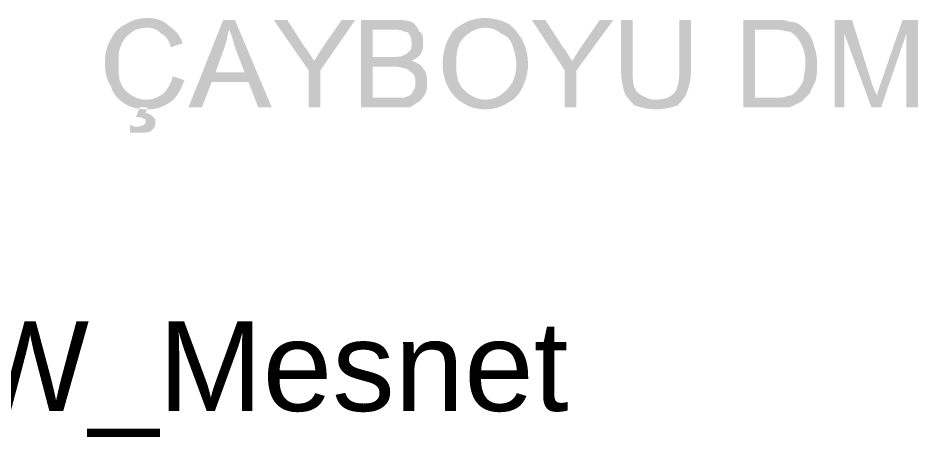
# Model space of a CAD drawing. Header units: millimetres. Extents: x 5 to 459, y 10 to 307.
# Drawn here: x 139.46 to 147.13, y 181 to 184.57 of the extents above; entities that cross this region are included whole.
import ezdxf

# ---------------------------------------------------------------- set-up
doc = ezdxf.new("R2010")
doc.units = ezdxf.units.MM
doc.header["$MEASUREMENT"] = 0
doc.layers.get('0').update_dxf_attribs({"linetype": 'CONTINUOUS'})
doc.styles.add('Arial$001', font='arial.ttf', dxfattribs={"height": 0.8937})

msp = doc.modelspace()

# ---------------------------------------------------------------- hatches: boundary and pattern name
h = msp.add_hatch(color=5)
edge = h.paths.add_edge_path()
edge.add_line((140.7786, 184.0761), (140.8779, 184.043))
edge.add_spline(control_points=[(140.8779, 184.043), (140.8448, 183.9602), (140.8117, 183.8941), (140.7621, 183.861), (140.7621, 183.861), (140.6959, 183.8113), (140.6297, 183.7948), (140.5636, 183.7948), (140.5636, 183.7948), (140.4808, 183.7948), (140.4147, 183.8113), (140.365, 183.8444), (140.365, 183.8444), (140.3154, 183.8775), (140.2658, 183.9271), (140.2492, 183.9933), (140.2492, 183.9933), (140.2161, 184.043), (140.1996, 184.1091), (140.1996, 184.1919), (140.1996, 184.1919), (140.1996, 184.258), (140.2161, 184.3408), (140.2492, 184.3904), (140.2492, 184.3904), (140.2823, 184.4566), (140.3154, 184.4897), (140.3816, 184.5228), (140.3816, 184.5228), (140.4312, 184.5558), (140.4974, 184.5724), (140.5636, 184.5724), (140.5636, 184.5724), (140.6297, 184.5724), (140.6959, 184.5558), (140.7455, 184.5062), (140.7455, 184.5062), (140.7952, 184.4731), (140.8448, 184.4235), (140.8614, 184.3573)], knot_values=[0, 0, 0, 0, 0.025, 0.025, 0.025, 0.025, 0.05, 0.05, 0.05, 0.05, 0.075, 0.075, 0.075, 0.075, 0.1, 0.1, 0.1, 0.1, 0.125, 0.125, 0.125, 0.125, 0.15, 0.15, 0.15, 0.15, 0.175, 0.175, 0.175, 0.175, 0.2, 0.2, 0.2, 0.2, 0.225, 0.225, 0.225, 0.225, 1, 1, 1, 1], degree=3, periodic=0)
edge.add_line((140.8614, 184.3573), (140.7621, 184.3242))
edge.add_spline(control_points=[(140.7621, 184.3242), (140.7455, 184.3904), (140.7125, 184.4235), (140.6794, 184.44), (140.6794, 184.44), (140.6463, 184.4731), (140.6132, 184.4897), (140.5636, 184.4897), (140.5636, 184.4897), (140.4974, 184.4897), (140.4477, 184.4731), (140.4147, 184.44), (140.4147, 184.44), (140.3816, 184.4235), (140.3485, 184.3739), (140.3319, 184.3242), (140.3319, 184.3242), (140.3154, 184.2911), (140.3154, 184.2415), (140.3154, 184.1919), (140.3154, 184.1919), (140.3154, 184.1257), (140.3154, 184.0595), (140.3319, 184.0264), (140.3319, 184.0264), (140.3485, 183.9768), (140.3816, 183.9437), (140.4312, 183.9106), (140.4312, 183.9106), (140.4643, 183.8941), (140.4974, 183.8775), (140.547, 183.8775), (140.547, 183.8775), (140.6132, 183.8775), (140.6463, 183.8941), (140.6959, 183.9271), (140.6959, 183.9271), (140.729, 183.9602), (140.7621, 184.0099), (140.7786, 184.0761)], knot_values=[0, 0, 0, 0, 0.025, 0.025, 0.025, 0.025, 0.05, 0.05, 0.05, 0.05, 0.075, 0.075, 0.075, 0.075, 0.1, 0.1, 0.1, 0.1, 0.125, 0.125, 0.125, 0.125, 0.15, 0.15, 0.15, 0.15, 0.175, 0.175, 0.175, 0.175, 0.2, 0.2, 0.2, 0.2, 0.225, 0.225, 0.225, 0.225, 1, 1, 1, 1], degree=3, periodic=0)
edge = h.paths.add_edge_path()
edge.add_line((140.4643, 183.7286), (140.4974, 183.8113))
edge.add_line((140.4974, 183.8113), (140.5636, 183.8113))
edge.add_line((140.5636, 183.8113), (140.547, 183.7617))
edge.add_spline(control_points=[(140.547, 183.7617), (140.5801, 183.7617), (140.5966, 183.7452), (140.6132, 183.7286), (140.6132, 183.7286), (140.6297, 183.7121), (140.6297, 183.7121), (140.6297, 183.679), (140.6297, 183.679), (140.6297, 183.6624), (140.6297, 183.6459), (140.5966, 183.6128), (140.5966, 183.6128), (140.5801, 183.5963), (140.547, 183.5963), (140.4974, 183.5963), (140.4974, 183.5963), (140.4643, 183.5963), (140.4312, 183.5963), (140.4147, 183.5963)], knot_values=[0, 0, 0, 0, 0.05, 0.05, 0.05, 0.05, 0.1, 0.1, 0.1, 0.1, 0.15, 0.15, 0.15, 0.15, 0.2, 0.2, 0.2, 0.2, 1, 1, 1, 1], degree=3, periodic=0)
edge.add_line((140.4147, 183.5963), (140.4147, 183.6624))
edge.add_spline(control_points=[(140.4147, 183.6624), (140.4477, 183.6459), (140.4643, 183.6459), (140.4643, 183.6459), (140.4643, 183.6459), (140.4974, 183.6459), (140.5305, 183.6624), (140.5305, 183.6624), (140.5305, 183.6624), (140.547, 183.679), (140.547, 183.679), (140.547, 183.6955), (140.547, 183.6955), (140.547, 183.6955), (140.547, 183.6955), (140.547, 183.7121), (140.547, 183.7121), (140.547, 183.7121), (140.5305, 183.7121), (140.5305, 183.7121), (140.5305, 183.7121), (140.5139, 183.7286), (140.4974, 183.7286), (140.4643, 183.7286)], knot_values=[0, 0, 0, 0, 0.041667, 0.041667, 0.041667, 0.041667, 0.083333, 0.083333, 0.083333, 0.083333, 0.125, 0.125, 0.125, 0.125, 0.166667, 0.166667, 0.166667, 0.166667, 0.208333, 0.208333, 0.208333, 0.208333, 1, 1, 1, 1], degree=3, periodic=0)
h.paths.add_polyline_path([(140.911, 183.8113), (141.2088, 184.5558), (141.3081, 184.5558), (141.6224, 183.8113), (141.5066, 183.8113), (141.4239, 184.0264), (141.1095, 184.0264), (141.0268, 183.8113), (140.911, 183.8113), (141.0268, 183.8113)])
h.paths.add_polyline_path([(141.1426, 184.1091), (141.3908, 184.1091), (141.3081, 184.3242), (141.3081, 184.3242), (141.306, 184.3324), (141.3039, 184.3404), (141.3019, 184.3483), (141.2998, 184.3559), (141.2977, 184.3634), (141.2957, 184.3708), (141.2936, 184.3779), (141.2915, 184.3849), (141.2895, 184.3917), (141.2874, 184.3983), (141.2853, 184.4048), (141.2832, 184.4111), (141.2812, 184.4172), (141.2791, 184.4231), (141.277, 184.4289), (141.275, 184.4345), (141.2729, 184.4399), (141.2708, 184.4452), (141.2688, 184.4503), (141.2667, 184.4552), (141.2646, 184.4599), (141.2626, 184.4645), (141.2605, 184.4689), (141.2584, 184.4731), (141.2584, 184.4731), (141.2564, 184.467), (141.2546, 184.461), (141.2529, 184.4552), (141.2514, 184.4495), (141.2499, 184.444), (141.2486, 184.4385), (141.2474, 184.4331), (141.2462, 184.4278), (141.2451, 184.4225), (141.244, 184.4173), (141.2429, 184.4121), (141.2419, 184.4069), (141.2409, 184.4018), (141.2398, 184.3966), (141.2387, 184.3914), (141.2376, 184.3861), (141.2364, 184.3808), (141.2352, 184.3754), (141.2338, 184.3699), (141.2324, 184.3644), (141.2308, 184.3587), (141.2292, 184.3528), (141.2273, 184.3469), (141.2253, 184.3408), (141.1426, 184.1091), (141.2253, 184.3408)])
h.paths.add_polyline_path([(141.9368, 183.8113), (141.9368, 184.1257), (141.639, 184.5558), (141.7548, 184.5558), (141.9037, 184.3242), (141.9037, 184.3242), (141.9077, 184.32), (141.9116, 184.3156), (141.9154, 184.3111), (141.919, 184.3065), (141.9225, 184.3017), (141.9259, 184.2968), (141.9292, 184.2919), (141.9325, 184.2868), (141.9357, 184.2818), (141.9388, 184.2766), (141.9419, 184.2715), (141.945, 184.2663), (141.9481, 184.2611), (141.9513, 184.256), (141.9544, 184.2509), (141.9576, 184.2458), (141.9608, 184.2408), (141.9642, 184.2358), (141.9676, 184.2309), (141.9711, 184.2262), (141.9747, 184.2215), (141.9785, 184.217), (141.9823, 184.2126), (141.9864, 184.2084), (141.9864, 184.2084), (141.9886, 184.2126), (141.9909, 184.217), (141.9933, 184.2216), (141.996, 184.2263), (141.9987, 184.2311), (142.0017, 184.2361), (142.0047, 184.2412), (142.0078, 184.2464), (142.0111, 184.2517), (142.0145, 184.2572), (142.018, 184.2627), (142.0216, 184.2684), (142.0252, 184.2741), (142.029, 184.2799), (142.0328, 184.2858), (142.0366, 184.2917), (142.0406, 184.2977), (142.0446, 184.3038), (142.0486, 184.3099), (142.0527, 184.316), (142.0567, 184.3222), (142.0609, 184.3284), (142.065, 184.3346), (142.0691, 184.3408), (142.218, 184.5558), (142.3338, 184.5558), (142.036, 184.1257), (142.036, 183.8113), (141.9368, 183.8113), (142.036, 183.8113)])
h.paths.add_polyline_path([(142.3835, 183.8113), (142.3835, 184.5558), (142.6647, 184.5558), (142.6647, 184.5558), (142.6728, 184.5558), (142.6806, 184.5558), (142.6881, 184.5558), (142.6953, 184.5558), (142.7022, 184.5557), (142.7089, 184.5556), (142.7154, 184.5554), (142.7217, 184.5552), (142.7278, 184.555), (142.7338, 184.5546), (142.7397, 184.5543), (142.7454, 184.5538), (142.751, 184.5532), (142.7566, 184.5526), (142.7622, 184.5518), (142.7677, 184.5509), (142.7732, 184.55), (142.7787, 184.5489), (142.7843, 184.5476), (142.79, 184.5463), (142.7957, 184.5448), (142.8015, 184.5431), (142.8075, 184.5413), (142.8136, 184.5393), (142.8177, 184.5371), (142.8216, 184.5348), (142.8253, 184.5324), (142.8289, 184.5297), (142.8323, 184.527), (142.8356, 184.524), (142.8388, 184.521), (142.8418, 184.5179), (142.8448, 184.5146), (142.8476, 184.5112), (142.8503, 184.5077), (142.8529, 184.5041), (142.8555, 184.5005), (142.8579, 184.4967), (142.8603, 184.4929), (142.8627, 184.4891), (142.8649, 184.4851), (142.8671, 184.4811), (142.8693, 184.4771), (142.8715, 184.473), (142.8736, 184.469), (142.8757, 184.4648), (142.8777, 184.4607), (142.8798, 184.4566), (142.8838, 184.4544), (142.8874, 184.4521), (142.8907, 184.4496), (142.8938, 184.4469), (142.8965, 184.4441), (142.8989, 184.4411), (142.9011, 184.4379), (142.9031, 184.4345), (142.9048, 184.431), (142.9063, 184.4273), (142.9076, 184.4234), (142.9088, 184.4194), (142.9097, 184.4151), (142.9105, 184.4107), (142.9112, 184.4062), (142.9117, 184.4014), (142.9121, 184.3965), (142.9124, 184.3914), (142.9126, 184.3862), (142.9127, 184.3807), (142.9128, 184.3751), (142.9129, 184.3694), (142.9129, 184.3634), (142.9129, 184.3573), (142.9129, 184.3552), (142.9129, 184.3528), (142.9129, 184.3504), (142.9128, 184.3477), (142.9128, 184.345), (142.9126, 184.3421), (142.9125, 184.339), (142.9123, 184.3359), (142.912, 184.3326), (142.9117, 184.3292), (142.9113, 184.3257), (142.9108, 184.3222), (142.9103, 184.3185), (142.9096, 184.3148), (142.9089, 184.3109), (142.908, 184.3071), (142.907, 184.3031), (142.9059, 184.2991), (142.9047, 184.2951), (142.9033, 184.2911), (142.9018, 184.287), (142.9002, 184.2828), (142.8983, 184.2787), (142.8964, 184.2746), (142.8942, 184.2705), (142.8919, 184.2666), (142.8894, 184.2629), (142.8868, 184.2593), (142.884, 184.2559), (142.8811, 184.2526), (142.8781, 184.2494), (142.8749, 184.2464), (142.8716, 184.2435), (142.8683, 184.2406), (142.8648, 184.2379), (142.8612, 184.2353), (142.8575, 184.2327), (142.8538, 184.2303), (142.85, 184.2279), (142.8461, 184.2256), (142.8422, 184.2233), (142.8382, 184.2211), (142.8342, 184.2189), (142.8301, 184.2168), (142.826, 184.2146), (142.8219, 184.2126), (142.8178, 184.2105), (142.8136, 184.2084), (142.8197, 184.2063), (142.8257, 184.2043), (142.8315, 184.2022), (142.8371, 184.2001), (142.8425, 184.1979), (142.8478, 184.1957), (142.8528, 184.1935), (142.8578, 184.1913), (142.8625, 184.1889), (142.8671, 184.1865), (142.8715, 184.1841), (142.8757, 184.1815), (142.8797, 184.1789), (142.8836, 184.1762), (142.8873, 184.1733), (142.8908, 184.1704), (142.8942, 184.1674), (142.8974, 184.1642), (142.9004, 184.1609), (142.9032, 184.1575), (142.9059, 184.1539), (142.9084, 184.1502), (142.9107, 184.1463), (142.9129, 184.1422), (142.9169, 184.138), (142.9205, 184.1336), (142.9238, 184.1291), (142.9268, 184.1245), (142.9296, 184.1197), (142.932, 184.1148), (142.9342, 184.1099), (142.9362, 184.1049), (142.9379, 184.0998), (142.9394, 184.0946), (142.9407, 184.0895), (142.9419, 184.0843), (142.9428, 184.0792), (142.9436, 184.074), (142.9442, 184.0689), (142.9448, 184.0638), (142.9452, 184.0588), (142.9455, 184.0538), (142.9457, 184.049), (142.9458, 184.0442), (142.9459, 184.0395), (142.946, 184.035), (142.946, 184.0306), (142.946, 184.0264), (142.946, 184.0264), (142.946, 184.0223), (142.946, 184.0181), (142.946, 184.014), (142.9459, 184.0099), (142.9458, 184.0057), (142.9457, 184.0016), (142.9456, 183.9975), (142.9454, 183.9933), (142.9451, 183.9892), (142.9448, 183.9851), (142.9444, 183.9809), (142.9439, 183.9768), (142.9434, 183.9726), (142.9427, 183.9685), (142.942, 183.9644), (142.9411, 183.9602), (142.9401, 183.9561), (142.939, 183.952), (142.9378, 183.9478), (142.9364, 183.9437), (142.9349, 183.9396), (142.9332, 183.9354), (142.9314, 183.9313), (142.9294, 183.9271), (142.9274, 183.9231), (142.9253, 183.9192), (142.9232, 183.9155), (142.9212, 183.9119), (142.9191, 183.9085), (142.917, 183.9052), (142.915, 183.902), (142.9129, 183.899), (142.9108, 183.896), (142.9088, 183.8932), (142.9067, 183.8905), (142.9046, 183.8879), (142.9026, 183.8853), (142.9005, 183.8828), (142.8984, 183.8805), (142.8964, 183.8781), (142.8943, 183.8759), (142.8922, 183.8736), (142.8902, 183.8715), (142.8881, 183.8693), (142.886, 183.8672), (142.8839, 183.8651), (142.8819, 183.863), (142.8798, 183.861), (142.8758, 183.8589), (142.8719, 183.8568), (142.8681, 183.8548), (142.8645, 183.8527), (142.861, 183.8506), (142.8576, 183.8486), (142.8543, 183.8465), (142.851, 183.8444), (142.8478, 183.8424), (142.8447, 183.8403), (142.8416, 183.8382), (142.8384, 183.8362), (142.8353, 183.8341), (142.8322, 183.832), (142.8291, 183.8299), (142.8259, 183.8279), (142.8226, 183.8258), (142.8193, 183.8237), (142.8159, 183.8217), (142.8124, 183.8196), (142.8088, 183.8175), (142.805, 183.8155), (142.8011, 183.8134), (142.7971, 183.8113), (142.7929, 183.8113), (142.7885, 183.8113), (142.7839, 183.8113), (142.7792, 183.8113), (142.7744, 183.8113), (142.7694, 183.8113), (142.7643, 183.8113), (142.7591, 183.8113), (142.7538, 183.8113), (142.7483, 183.8113), (142.7428, 183.8113), (142.7371, 183.8113), (142.7314, 183.8113), (142.7256, 183.8113), (142.7197, 183.8113), (142.7138, 183.8113), (142.7077, 183.8113), (142.7017, 183.8113), (142.6956, 183.8113), (142.6895, 183.8113), (142.6833, 183.8113), (142.6771, 183.8113), (142.6709, 183.8113), (142.6647, 183.8113), (142.3835, 183.8113), (142.6647, 183.8113)])
h.paths.add_polyline_path([(142.4827, 184.2415), (142.6482, 184.2415), (142.6482, 184.2415), (142.6543, 184.2415), (142.6602, 184.2415), (142.666, 184.2415), (142.6716, 184.2416), (142.6771, 184.2416), (142.6823, 184.2418), (142.6874, 184.2419), (142.6923, 184.2421), (142.697, 184.2424), (142.7016, 184.2427), (142.706, 184.2431), (142.7102, 184.2436), (142.7143, 184.2441), (142.7182, 184.2448), (142.7219, 184.2455), (142.7254, 184.2464), (142.7288, 184.2474), (142.7319, 184.2485), (142.735, 184.2497), (142.7378, 184.2511), (142.7405, 184.2526), (142.743, 184.2542), (142.7453, 184.2561), (142.7475, 184.258), (142.7475, 184.258), (142.7495, 184.2581), (142.7516, 184.2584), (142.7537, 184.2588), (142.7557, 184.2593), (142.7578, 184.26), (142.7599, 184.2609), (142.7619, 184.2619), (142.764, 184.2629), (142.7661, 184.2641), (142.7681, 184.2655), (142.7702, 184.2669), (142.7723, 184.2684), (142.7743, 184.27), (142.7764, 184.2716), (142.7785, 184.2734), (142.7805, 184.2752), (142.7826, 184.2771), (142.7847, 184.279), (142.7867, 184.2809), (142.7888, 184.2829), (142.7909, 184.285), (142.793, 184.287), (142.795, 184.2891), (142.7971, 184.2911), (142.7991, 184.2932), (142.8009, 184.2953), (142.8025, 184.2974), (142.8041, 184.2995), (142.8054, 184.3016), (142.8067, 184.3038), (142.8078, 184.306), (142.8087, 184.3083), (142.8096, 184.3106), (142.8103, 184.313), (142.811, 184.3155), (142.8116, 184.318), (142.812, 184.3206), (142.8124, 184.3234), (142.8128, 184.3262), (142.813, 184.3291), (142.8132, 184.3322), (142.8134, 184.3353), (142.8135, 184.3386), (142.8136, 184.3421), (142.8136, 184.3456), (142.8136, 184.3494), (142.8136, 184.3533), (142.8136, 184.3573), (142.8136, 184.3595), (142.8136, 184.3618), (142.8136, 184.3642), (142.8136, 184.3668), (142.8135, 184.3695), (142.8134, 184.3723), (142.8132, 184.3752), (142.813, 184.3781), (142.8128, 184.3812), (142.8124, 184.3842), (142.812, 184.3873), (142.8116, 184.3904), (142.811, 184.3935), (142.8103, 184.3966), (142.8096, 184.3996), (142.8087, 184.4027), (142.8078, 184.4056), (142.8067, 184.4085), (142.8054, 184.4113), (142.8041, 184.414), (142.8025, 184.4166), (142.8009, 184.419), (142.7991, 184.4213), (142.7971, 184.4235), (142.797, 184.4256), (142.7967, 184.4276), (142.7963, 184.4297), (142.7957, 184.4317), (142.7949, 184.4337), (142.794, 184.4356), (142.7929, 184.4376), (142.7916, 184.4394), (142.7901, 184.4412), (142.7885, 184.443), (142.7867, 184.4446), (142.7847, 184.4462), (142.7825, 184.4477), (142.7802, 184.4492), (142.7777, 184.4505), (142.775, 184.4517), (142.7722, 184.4528), (142.7692, 184.4537), (142.766, 184.4546), (142.7626, 184.4553), (142.7591, 184.4558), (142.7554, 184.4562), (142.7515, 184.4565), (142.7475, 184.4566), (142.7453, 184.4586), (142.743, 184.4604), (142.7404, 184.462), (142.7377, 184.4635), (142.7348, 184.4649), (142.7317, 184.4661), (142.7283, 184.4672), (142.7248, 184.4682), (142.721, 184.4691), (142.717, 184.4698), (142.7127, 184.4705), (142.7082, 184.4711), (142.7034, 184.4715), (142.6983, 184.4719), (142.693, 184.4723), (142.6874, 184.4725), (142.6815, 184.4727), (142.6753, 184.4729), (142.6688, 184.473), (142.662, 184.473), (142.6549, 184.4731), (142.6475, 184.4731), (142.6397, 184.4731), (142.6316, 184.4731), (142.6316, 184.4731), (142.4827, 184.4731), (142.4827, 184.2415), (142.4827, 184.4731)])
h.paths.add_polyline_path([(142.4827, 183.8941), (142.6647, 183.8941), (142.6647, 183.8941), (142.6689, 183.8941), (142.673, 183.8941), (142.6771, 183.8941), (142.6812, 183.8941), (142.6853, 183.8941), (142.6893, 183.8941), (142.6933, 183.8941), (142.6972, 183.8941), (142.7011, 183.8941), (142.7049, 183.8941), (142.7086, 183.8941), (142.7123, 183.8941), (142.7159, 183.8941), (142.7194, 183.8941), (142.7227, 183.8941), (142.726, 183.8941), (142.7292, 183.8941), (142.7322, 183.8941), (142.7351, 183.8941), (142.7379, 183.8941), (142.7405, 183.8941), (142.743, 183.8941), (142.7453, 183.8941), (142.7475, 183.8941), (142.7495, 183.8941), (142.7516, 183.8944), (142.7537, 183.8948), (142.7557, 183.8953), (142.7578, 183.8959), (142.7599, 183.8966), (142.7619, 183.8975), (142.764, 183.8983), (142.7661, 183.8993), (142.7681, 183.9003), (142.7702, 183.9013), (142.7723, 183.9023), (142.7743, 183.9034), (142.7764, 183.9044), (142.7785, 183.9054), (142.7805, 183.9063), (142.7826, 183.9072), (142.7847, 183.908), (142.7867, 183.9087), (142.7888, 183.9094), (142.7909, 183.9099), (142.793, 183.9103), (142.795, 183.9105), (142.7971, 183.9106), (142.7971, 183.9106), (142.7992, 183.9127), (142.8012, 183.9147), (142.8033, 183.9168), (142.8053, 183.9189), (142.8073, 183.9209), (142.8092, 183.923), (142.8112, 183.9251), (142.813, 183.9271), (142.8148, 183.9292), (142.8166, 183.9313), (142.8182, 183.9334), (142.8198, 183.9354), (142.8213, 183.9375), (142.8228, 183.9396), (142.8241, 183.9416), (142.8253, 183.9437), (142.8264, 183.9458), (142.8273, 183.9478), (142.8282, 183.9499), (142.8289, 183.952), (142.8294, 183.954), (142.8298, 183.9561), (142.8301, 183.9582), (142.8302, 183.9602), (142.8302, 183.9602), (142.8322, 183.9623), (142.834, 183.9644), (142.8356, 183.9665), (142.8371, 183.9686), (142.8385, 183.9707), (142.8397, 183.9729), (142.8408, 183.9751), (142.8418, 183.9774), (142.8427, 183.9797), (142.8434, 183.9821), (142.8441, 183.9846), (142.8447, 183.9871), (142.8451, 183.9898), (142.8455, 183.9925), (142.8458, 183.9953), (142.8461, 183.9982), (142.8463, 184.0013), (142.8465, 184.0044), (142.8466, 184.0077), (142.8466, 184.0112), (142.8467, 184.0148), (142.8467, 184.0185), (142.8467, 184.0224), (142.8467, 184.0264), (142.8467, 184.0286), (142.8467, 184.0309), (142.8467, 184.0333), (142.8466, 184.0359), (142.8466, 184.0386), (142.8465, 184.0414), (142.8463, 184.0443), (142.8461, 184.0473), (142.8458, 184.0503), (142.8455, 184.0533), (142.8451, 184.0564), (142.8447, 184.0595), (142.8441, 184.0626), (142.8434, 184.0657), (142.8427, 184.0687), (142.8418, 184.0718), (142.8408, 184.0747), (142.8397, 184.0776), (142.8385, 184.0804), (142.8371, 184.0831), (142.8356, 184.0857), (142.834, 184.0881), (142.8322, 184.0904), (142.8302, 184.0926), (142.8281, 184.0947), (142.826, 184.0967), (142.8239, 184.0988), (142.8218, 184.1009), (142.8197, 184.1029), (142.8175, 184.105), (142.8153, 184.1071), (142.813, 184.1091), (142.8107, 184.1112), (142.8083, 184.1133), (142.8058, 184.1153), (142.8033, 184.1174), (142.8007, 184.1195), (142.7979, 184.1215), (142.7951, 184.1236), (142.7922, 184.1257), (142.7891, 184.1278), (142.786, 184.1298), (142.7827, 184.1319), (142.7792, 184.134), (142.7757, 184.136), (142.7719, 184.1381), (142.768, 184.1402), (142.764, 184.1422), (142.7618, 184.1423), (142.7595, 184.1426), (142.757, 184.1429), (142.7543, 184.1435), (142.7515, 184.1441), (142.7485, 184.1448), (142.7453, 184.1456), (142.7419, 184.1465), (142.7384, 184.1475), (142.7347, 184.1485), (142.7308, 184.1495), (142.7268, 184.1505), (142.7226, 184.1515), (142.7182, 184.1526), (142.7136, 184.1535), (142.7088, 184.1545), (142.7039, 184.1554), (142.6989, 184.1562), (142.6936, 184.1569), (142.6882, 184.1575), (142.6826, 184.1581), (142.6768, 184.1584), (142.6708, 184.1587), (142.6647, 184.1588), (142.4827, 184.1588), (142.4827, 183.8941), (142.4827, 184.1588)])
edge = h.paths.add_edge_path()
edge.add_spline(control_points=[(143.0783, 184.1753), (143.0783, 184.2911), (143.1114, 184.3904), (143.1776, 184.4731), (143.1776, 184.4731), (143.2603, 184.5393), (143.3431, 184.5724), (143.4423, 184.5724), (143.4423, 184.5724), (143.5085, 184.5724), (143.5747, 184.5558), (143.6409, 184.5228), (143.6409, 184.5228), (143.6905, 184.4897), (143.7236, 184.44), (143.7567, 184.3904), (143.7567, 184.3904), (143.7898, 184.3242), (143.8063, 184.258), (143.8063, 184.1753), (143.8063, 184.1753), (143.8063, 184.1091), (143.7898, 184.043), (143.7567, 183.9768), (143.7567, 183.9768), (143.7236, 183.9106), (143.6905, 183.8775), (143.6243, 183.8444), (143.6243, 183.8444), (143.5747, 183.8113), (143.5085, 183.7948), (143.4423, 183.7948), (143.4423, 183.7948), (143.3762, 183.7948), (143.31, 183.8113), (143.2603, 183.8444), (143.2603, 183.8444), (143.1942, 183.8775), (143.1611, 183.9271), (143.128, 183.9768), (143.128, 183.9768), (143.0949, 184.043), (143.0783, 184.1091), (143.0783, 184.1753)], knot_values=[0, 0, 0, 0, 0.022727, 0.022727, 0.022727, 0.022727, 0.045455, 0.045455, 0.045455, 0.045455, 0.068182, 0.068182, 0.068182, 0.068182, 0.090909, 0.090909, 0.090909, 0.090909, 0.113636, 0.113636, 0.113636, 0.113636, 0.136364, 0.136364, 0.136364, 0.136364, 0.159091, 0.159091, 0.159091, 0.159091, 0.181818, 0.181818, 0.181818, 0.181818, 0.204545, 0.204545, 0.204545, 0.204545, 0.227273, 0.227273, 0.227273, 0.227273, 1, 1, 1, 1], degree=3, periodic=0)
edge = h.paths.add_edge_path()
edge.add_spline(control_points=[(143.1942, 184.1753), (143.1942, 184.0761), (143.2107, 184.0099), (143.2603, 183.9602), (143.2603, 183.9602), (143.31, 183.9106), (143.3762, 183.8775), (143.4423, 183.8775), (143.4423, 183.8775), (143.5251, 183.8775), (143.5747, 183.9106), (143.6243, 183.9602), (143.6243, 183.9602), (143.674, 184.0099), (143.707, 184.0761), (143.707, 184.1753), (143.707, 184.1753), (143.707, 184.2415), (143.6905, 184.2911), (143.674, 184.3408), (143.674, 184.3408), (143.6574, 184.3904), (143.6243, 184.4235), (143.5747, 184.44), (143.5747, 184.44), (143.5416, 184.4731), (143.492, 184.4897), (143.4423, 184.4897), (143.4423, 184.4897), (143.3762, 184.4897), (143.31, 184.4566), (143.2603, 184.4069), (143.2603, 184.4069), (143.2107, 184.3573), (143.1942, 184.2911), (143.1942, 184.1753)], knot_values=[0, 0, 0, 0, 0.027778, 0.027778, 0.027778, 0.027778, 0.055556, 0.055556, 0.055556, 0.055556, 0.083333, 0.083333, 0.083333, 0.083333, 0.111111, 0.111111, 0.111111, 0.111111, 0.138889, 0.138889, 0.138889, 0.138889, 0.166667, 0.166667, 0.166667, 0.166667, 0.194444, 0.194444, 0.194444, 0.194444, 0.222222, 0.222222, 0.222222, 0.222222, 1, 1, 1, 1], degree=3, periodic=0)
h.paths.add_polyline_path([(144.1207, 183.8113), (144.1207, 184.1257), (143.8394, 184.5558), (143.9552, 184.5558), (144.1041, 184.3242), (144.1041, 184.3242), (144.1082, 184.32), (144.1121, 184.3156), (144.1158, 184.3111), (144.1194, 184.3065), (144.1229, 184.3017), (144.1263, 184.2968), (144.1297, 184.2919), (144.1329, 184.2868), (144.1361, 184.2818), (144.1393, 184.2766), (144.1424, 184.2715), (144.1455, 184.2663), (144.1486, 184.2611), (144.1517, 184.256), (144.1548, 184.2509), (144.158, 184.2458), (144.1613, 184.2408), (144.1646, 184.2358), (144.168, 184.2309), (144.1715, 184.2262), (144.1751, 184.2215), (144.1789, 184.217), (144.1828, 184.2126), (144.1868, 184.2084), (144.1868, 184.2084), (144.189, 184.2126), (144.1913, 184.217), (144.1938, 184.2216), (144.1964, 184.2263), (144.1992, 184.2311), (144.2021, 184.2361), (144.2051, 184.2412), (144.2083, 184.2464), (144.2116, 184.2517), (144.2149, 184.2572), (144.2184, 184.2627), (144.222, 184.2684), (144.2257, 184.2741), (144.2294, 184.2799), (144.2332, 184.2858), (144.2371, 184.2917), (144.241, 184.2977), (144.245, 184.3038), (144.249, 184.3099), (144.2531, 184.316), (144.2572, 184.3222), (144.2613, 184.3284), (144.2654, 184.3346), (144.2696, 184.3408), (144.4185, 184.5558), (144.5343, 184.5558), (144.2199, 184.1257), (144.2199, 183.8113), (144.1207, 183.8113), (144.2199, 183.8113)])
h.paths.add_polyline_path([(145.0968, 184.5558), (145.1961, 184.5558), (145.1961, 184.1257), (145.1961, 184.1257), (145.196, 184.1155), (145.1957, 184.1057), (145.1953, 184.0961), (145.1948, 184.0869), (145.1941, 184.078), (145.1932, 184.0693), (145.1923, 184.0609), (145.1912, 184.0528), (145.19, 184.0448), (145.1886, 184.0371), (145.1872, 184.0296), (145.1857, 184.0223), (145.1841, 184.0151), (145.1825, 184.0081), (145.1807, 184.0013), (145.1789, 183.9946), (145.177, 183.9879), (145.1751, 183.9814), (145.1732, 183.975), (145.1712, 183.9687), (145.1691, 183.9624), (145.1671, 183.9561), (145.165, 183.9499), (145.163, 183.9437), (145.163, 183.9437), (145.1608, 183.9376), (145.1585, 183.9316), (145.156, 183.9258), (145.1534, 183.9202), (145.1506, 183.9147), (145.1477, 183.9093), (145.1447, 183.9041), (145.1415, 183.899), (145.1383, 183.894), (145.1349, 183.8891), (145.1314, 183.8843), (145.1278, 183.8796), (145.1242, 183.875), (145.1204, 183.8704), (145.1166, 183.866), (145.1127, 183.8616), (145.1088, 183.8572), (145.1048, 183.853), (145.1008, 183.8487), (145.0967, 183.8445), (145.0926, 183.8403), (145.0885, 183.8362), (145.0844, 183.832), (145.0803, 183.8279), (145.074, 183.8258), (145.0675, 183.8238), (145.0609, 183.8217), (145.0541, 183.8197), (145.0472, 183.8177), (145.0402, 183.8157), (145.033, 183.8138), (145.0257, 183.8119), (145.0183, 183.8101), (145.0108, 183.8084), (145.0032, 183.8067), (144.9955, 183.8051), (144.9877, 183.8036), (144.9798, 183.8022), (144.9718, 183.8009), (144.9638, 183.7997), (144.9558, 183.7986), (144.9476, 183.7976), (144.9395, 183.7968), (144.9313, 183.7961), (144.923, 183.7955), (144.9148, 183.7951), (144.9065, 183.7949), (144.8983, 183.7948), (144.89, 183.7949), (144.8817, 183.7951), (144.8735, 183.7955), (144.8652, 183.7961), (144.857, 183.7968), (144.8489, 183.7976), (144.8408, 183.7986), (144.8327, 183.7997), (144.8247, 183.8009), (144.8167, 183.8022), (144.8089, 183.8036), (144.8011, 183.8051), (144.7933, 183.8067), (144.7857, 183.8084), (144.7782, 183.8101), (144.7708, 183.8119), (144.7635, 183.8138), (144.7563, 183.8157), (144.7493, 183.8177), (144.7424, 183.8197), (144.7356, 183.8217), (144.729, 183.8238), (144.7226, 183.8258), (144.7163, 183.8279), (144.7121, 183.832), (144.708, 183.8362), (144.7039, 183.8403), (144.6998, 183.8444), (144.6957, 183.8486), (144.6917, 183.8527), (144.6877, 183.8568), (144.6838, 183.861), (144.6799, 183.8651), (144.6761, 183.8692), (144.6724, 183.8734), (144.6687, 183.8775), (144.6651, 183.8817), (144.6616, 183.8858), (144.6583, 183.8899), (144.655, 183.8941), (144.6518, 183.8982), (144.6488, 183.9023), (144.6459, 183.9065), (144.6431, 183.9106), (144.6405, 183.9147), (144.638, 183.9189), (144.6357, 183.923), (144.6335, 183.9271), (144.6315, 183.9334), (144.6294, 183.9399), (144.6274, 183.9465), (144.6254, 183.9533), (144.6234, 183.9603), (144.6214, 183.9675), (144.6195, 183.9748), (144.6176, 183.9823), (144.6158, 183.99), (144.6141, 183.9978), (144.6124, 184.0058), (144.6108, 184.014), (144.6093, 184.0224), (144.6079, 184.0309), (144.6066, 184.0396), (144.6054, 184.0485), (144.6043, 184.0575), (144.6033, 184.0667), (144.6025, 184.0761), (144.6018, 184.0857), (144.6012, 184.0954), (144.6008, 184.1053), (144.6005, 184.1154), (144.6005, 184.1257), (144.6005, 184.1257), (144.6005, 184.5558), (144.6997, 184.5558), (144.6997, 184.1257), (144.6997, 184.1257), (144.6997, 184.1175), (144.6997, 184.1095), (144.6998, 184.1016), (144.6998, 184.094), (144.6999, 184.0865), (144.7, 184.0792), (144.7001, 184.072), (144.7003, 184.065), (144.7006, 184.0582), (144.7009, 184.0516), (144.7013, 184.0451), (144.7018, 184.0388), (144.7024, 184.0327), (144.703, 184.0268), (144.7038, 184.021), (144.7046, 184.0154), (144.7056, 184.01), (144.7067, 184.0047), (144.7079, 183.9996), (144.7093, 183.9947), (144.7108, 183.99), (144.7125, 183.9854), (144.7143, 183.981), (144.7163, 183.9768), (144.7163, 183.9768), (144.7183, 183.9727), (144.7204, 183.9688), (144.7225, 183.9651), (144.7246, 183.9615), (144.7268, 183.9581), (144.7289, 183.9548), (144.7312, 183.9516), (144.7334, 183.9486), (144.7358, 183.9457), (144.7381, 183.9428), (144.7406, 183.9401), (144.7432, 183.9375), (144.7458, 183.9349), (144.7485, 183.9325), (144.7513, 183.9301), (144.7543, 183.9278), (144.7573, 183.9255), (144.7605, 183.9233), (144.7638, 183.9211), (144.7672, 183.919), (144.7708, 183.9168), (144.7745, 183.9147), (144.7784, 183.9127), (144.7824, 183.9106), (144.7866, 183.9085), (144.7907, 183.9065), (144.7949, 183.9044), (144.799, 183.9024), (144.8031, 183.9004), (144.8073, 183.8985), (144.8114, 183.8965), (144.8155, 183.8947), (144.8197, 183.8929), (144.8238, 183.8911), (144.8279, 183.8894), (144.8321, 183.8879), (144.8362, 183.8863), (144.8404, 183.8849), (144.8445, 183.8836), (144.8486, 183.8824), (144.8528, 183.8813), (144.8569, 183.8804), (144.861, 183.8795), (144.8652, 183.8788), (144.8693, 183.8783), (144.8734, 183.8778), (144.8776, 183.8776), (144.8817, 183.8775), (144.8919, 183.8776), (144.9017, 183.8779), (144.9112, 183.8783), (144.9204, 183.8789), (144.9293, 183.8797), (144.9378, 183.8806), (144.9461, 183.8817), (144.954, 183.883), (144.9617, 183.8845), (144.9691, 183.8861), (144.9762, 183.8879), (144.9831, 183.8899), (144.9896, 183.8921), (144.996, 183.8944), (145.0021, 183.8969), (145.0079, 183.8996), (145.0136, 183.9024), (145.019, 183.9054), (145.0242, 183.9086), (145.0292, 183.912), (145.0339, 183.9155), (145.0385, 183.9192), (145.0429, 183.9231), (145.0472, 183.9271), (145.0512, 183.9315), (145.0551, 183.9361), (145.0588, 183.9411), (145.0623, 183.9465), (145.0657, 183.9521), (145.0689, 183.9582), (145.0719, 183.9645), (145.0747, 183.9713), (145.0774, 183.9783), (145.0799, 183.9857), (145.0822, 183.9935), (145.0844, 184.0016), (145.0864, 184.01), (145.0882, 184.0188), (145.0898, 184.028), (145.0913, 184.0374), (145.0926, 184.0473), (145.0937, 184.0574), (145.0946, 184.068), (145.0954, 184.0788), (145.096, 184.09), (145.0965, 184.1016), (145.0967, 184.1134), (145.0968, 184.1257), (145.0968, 184.5558), (145.0968, 184.1257)])
h.paths.add_polyline_path([(145.6428, 183.8113), (145.6428, 184.5558), (145.9075, 184.5558), (145.9075, 184.5558), (145.9156, 184.5558), (145.9234, 184.5558), (145.9308, 184.5558), (145.938, 184.5558), (145.9448, 184.5557), (145.9514, 184.5556), (145.9578, 184.5554), (145.9639, 184.5552), (145.9697, 184.555), (145.9754, 184.5546), (145.9808, 184.5543), (145.9861, 184.5538), (145.9912, 184.5532), (145.9961, 184.5526), (146.0009, 184.5518), (146.0055, 184.5509), (146.0101, 184.55), (146.0145, 184.5489), (146.0189, 184.5476), (146.0231, 184.5463), (146.0274, 184.5448), (146.0316, 184.5431), (146.0357, 184.5413), (146.0398, 184.5393), (146.046, 184.5392), (146.0519, 184.539), (146.0577, 184.5385), (146.0634, 184.5379), (146.0689, 184.5371), (146.0742, 184.5362), (146.0795, 184.5351), (146.0846, 184.5338), (146.0896, 184.5323), (146.0945, 184.5307), (146.0993, 184.5289), (146.104, 184.5269), (146.1086, 184.5247), (146.1131, 184.5224), (146.1176, 184.5199), (146.122, 184.5172), (146.1263, 184.5144), (146.1306, 184.5114), (146.1348, 184.5082), (146.139, 184.5048), (146.1432, 184.5013), (146.1474, 184.4976), (146.1515, 184.4937), (146.1557, 184.4897), (146.1598, 184.4855), (146.1639, 184.4814), (146.168, 184.4772), (146.1721, 184.473), (146.1762, 184.4687), (146.1802, 184.4643), (146.1842, 184.4599), (146.1881, 184.4554), (146.192, 184.4507), (146.1958, 184.4459), (146.1996, 184.441), (146.2032, 184.4359), (146.2068, 184.4306), (146.2103, 184.4252), (146.2137, 184.4195), (146.2169, 184.4137), (146.2201, 184.4076), (146.2231, 184.4013), (146.226, 184.3947), (146.2288, 184.3878), (146.2314, 184.3806), (146.2339, 184.3732), (146.2362, 184.3654), (146.2384, 184.3573), (146.2384, 184.3573), (146.2404, 184.3511), (146.2425, 184.3449), (146.2446, 184.3387), (146.2466, 184.3324), (146.2486, 184.3261), (146.2505, 184.3198), (146.2524, 184.3135), (146.2543, 184.3071), (146.2561, 184.3006), (146.2579, 184.2941), (146.2595, 184.2875), (146.2611, 184.2808), (146.2626, 184.274), (146.264, 184.2672), (146.2654, 184.2602), (146.2666, 184.2531), (146.2677, 184.246), (146.2686, 184.2387), (146.2695, 184.2312), (146.2702, 184.2237), (146.2707, 184.2159), (146.2711, 184.2081), (146.2714, 184.2001), (146.2715, 184.1919), (146.2715, 184.1837), (146.2715, 184.1757), (146.2714, 184.1678), (146.2714, 184.1601), (146.2713, 184.1525), (146.2712, 184.1451), (146.2711, 184.1378), (146.2709, 184.1306), (146.2706, 184.1235), (146.2703, 184.1166), (146.2699, 184.1097), (146.2694, 184.1029), (146.2688, 184.0963), (146.2682, 184.0897), (146.2674, 184.0831), (146.2666, 184.0767), (146.2656, 184.0703), (146.2645, 184.0639), (146.2633, 184.0576), (146.2619, 184.0513), (146.2604, 184.0451), (146.2587, 184.0388), (146.2569, 184.0326), (146.2549, 184.0264), (146.2529, 184.0223), (146.2508, 184.0181), (146.2487, 184.014), (146.2467, 184.0099), (146.2446, 184.0057), (146.2425, 184.0016), (146.2404, 183.9975), (146.2384, 183.9933), (146.2363, 183.9892), (146.2342, 183.9851), (146.2322, 183.9809), (146.2301, 183.9768), (146.228, 183.9726), (146.226, 183.9685), (146.2239, 183.9644), (146.2218, 183.9602), (146.2198, 183.9561), (146.2177, 183.952), (146.2156, 183.9478), (146.2136, 183.9437), (146.2115, 183.9396), (146.2094, 183.9354), (146.2074, 183.9313), (146.2053, 183.9271), (146.2053, 183.9271), (146.2012, 183.9231), (146.1974, 183.9192), (146.1936, 183.9155), (146.19, 183.9119), (146.1866, 183.9085), (146.1833, 183.9052), (146.1801, 183.902), (146.1771, 183.899), (146.1742, 183.896), (146.1713, 183.8932), (146.1686, 183.8905), (146.166, 183.8879), (146.1635, 183.8853), (146.161, 183.8828), (146.1586, 183.8805), (146.1563, 183.8781), (146.154, 183.8759), (146.1518, 183.8736), (146.1496, 183.8715), (146.1475, 183.8693), (146.1453, 183.8672), (146.1433, 183.8651), (146.1412, 183.863), (146.1391, 183.861), (146.1391, 183.861), (146.135, 183.8589), (146.1308, 183.8568), (146.1267, 183.8548), (146.1226, 183.8527), (146.1184, 183.8506), (146.1143, 183.8486), (146.1102, 183.8465), (146.106, 183.8444), (146.1019, 183.8424), (146.0977, 183.8403), (146.0936, 183.8382), (146.0895, 183.8362), (146.0853, 183.8341), (146.0812, 183.832), (146.0771, 183.8299), (146.0729, 183.8279), (146.0688, 183.8258), (146.0647, 183.8237), (146.0605, 183.8217), (146.0564, 183.8196), (146.0523, 183.8175), (146.0481, 183.8155), (146.044, 183.8134), (146.0398, 183.8113), (146.0398, 183.8113), (146.0357, 183.8113), (146.0316, 183.8113), (146.0274, 183.8113), (146.0232, 183.8113), (146.019, 183.8113), (146.0148, 183.8113), (146.0105, 183.8113), (146.0061, 183.8113), (146.0017, 183.8113), (145.9973, 183.8113), (145.9928, 183.8113), (145.9881, 183.8113), (145.9834, 183.8113), (145.9787, 183.8113), (145.9738, 183.8113), (145.9688, 183.8113), (145.9636, 183.8113), (145.9584, 183.8113), (145.953, 183.8113), (145.9475, 183.8113), (145.9419, 183.8113), (145.9361, 183.8113), (145.9302, 183.8113), (145.924, 183.8113), (145.924, 183.8113), (145.6428, 183.8113), (145.924, 183.8113)])
h.paths.add_polyline_path([(145.742, 183.8941), (145.9075, 183.8941), (145.9075, 183.8941), (145.9136, 183.8941), (145.9196, 183.8941), (145.9254, 183.8941), (145.931, 183.8941), (145.9365, 183.8942), (145.9419, 183.8943), (145.9471, 183.8945), (145.9522, 183.8947), (145.9572, 183.8949), (145.9621, 183.8953), (145.9669, 183.8957), (145.9716, 183.8961), (145.9762, 183.8967), (145.9807, 183.8973), (145.9852, 183.8981), (145.9896, 183.899), (145.9939, 183.8999), (145.9982, 183.901), (146.0025, 183.9023), (146.0067, 183.9036), (146.0109, 183.9051), (146.015, 183.9068), (146.0192, 183.9086), (146.0233, 183.9106), (146.0273, 183.9107), (146.0312, 183.9109), (146.035, 183.9113), (146.0385, 183.9119), (146.042, 183.9126), (146.0453, 183.9134), (146.0484, 183.9144), (146.0515, 183.9155), (146.0544, 183.9167), (146.0572, 183.918), (146.06, 183.9194), (146.0626, 183.9209), (146.0651, 183.9225), (146.0676, 183.9242), (146.07, 183.926), (146.0723, 183.9278), (146.0746, 183.9296), (146.0768, 183.9315), (146.079, 183.9335), (146.0811, 183.9355), (146.0832, 183.9375), (146.0853, 183.9396), (146.0874, 183.9416), (146.0895, 183.9437), (146.0895, 183.9437), (146.0935, 183.9478), (146.0974, 183.952), (146.1011, 183.9561), (146.1047, 183.9602), (146.1082, 183.9644), (146.1115, 183.9685), (146.1146, 183.9726), (146.1177, 183.9768), (146.1206, 183.9809), (146.1234, 183.9851), (146.1261, 183.9892), (146.1288, 183.9933), (146.1313, 183.9975), (146.1338, 184.0016), (146.1362, 184.0057), (146.1385, 184.0099), (146.1408, 184.014), (146.143, 184.0181), (146.1452, 184.0223), (146.1473, 184.0264), (146.1494, 184.0306), (146.1515, 184.0347), (146.1536, 184.0388), (146.1557, 184.043), (146.1557, 184.043), (146.1557, 184.0472), (146.156, 184.0516), (146.1564, 184.0561), (146.1569, 184.0609), (146.1575, 184.0658), (146.1582, 184.0709), (146.1591, 184.0761), (146.1599, 184.0816), (146.1609, 184.0872), (146.1619, 184.0929), (146.1629, 184.0989), (146.1639, 184.105), (146.165, 184.1113), (146.166, 184.1178), (146.167, 184.1244), (146.1679, 184.1312), (146.1688, 184.1382), (146.1696, 184.1453), (146.1703, 184.1527), (146.171, 184.1602), (146.1715, 184.1678), (146.1719, 184.1757), (146.1721, 184.1837), (146.1722, 184.1919), (146.1721, 184.2001), (146.1719, 184.2084), (146.1714, 184.2166), (146.1708, 184.2249), (146.17, 184.2331), (146.1691, 184.2412), (146.168, 184.2494), (146.1667, 184.2574), (146.1652, 184.2654), (146.1636, 184.2734), (146.1618, 184.2813), (146.1598, 184.2891), (146.1576, 184.2968), (146.1553, 184.3044), (146.1528, 184.3119), (146.1501, 184.3193), (146.1473, 184.3266), (146.1443, 184.3338), (146.1411, 184.3408), (146.1377, 184.3477), (146.1342, 184.3545), (146.1305, 184.3611), (146.1266, 184.3676), (146.1226, 184.3739), (146.1204, 184.378), (146.1181, 184.3821), (146.1156, 184.3862), (146.113, 184.3903), (146.1102, 184.3944), (146.1073, 184.3984), (146.1043, 184.4024), (146.1011, 184.4063), (146.0978, 184.4102), (146.0945, 184.414), (146.091, 184.4178), (146.0874, 184.4214), (146.0837, 184.425), (146.08, 184.4285), (146.0762, 184.4319), (146.0723, 184.4351), (146.0684, 184.4383), (146.0644, 184.4413), (146.0604, 184.4442), (146.0563, 184.447), (146.0522, 184.4496), (146.0481, 184.4521), (146.044, 184.4544), (146.0398, 184.4566), (146.0357, 184.4567), (146.0316, 184.4569), (146.0274, 184.4573), (146.0231, 184.4578), (146.0189, 184.4584), (146.0145, 184.4592), (146.0101, 184.46), (146.0055, 184.4609), (146.0009, 184.4618), (145.9961, 184.4628), (145.9912, 184.4638), (145.9861, 184.4649), (145.9808, 184.4659), (145.9754, 184.4669), (145.9697, 184.4679), (145.9639, 184.4688), (145.9578, 184.4697), (145.9514, 184.4705), (145.9448, 184.4713), (145.938, 184.4719), (145.9308, 184.4724), (145.9234, 184.4728), (145.9156, 184.473), (145.9075, 184.4731), (145.742, 184.4731), (145.742, 183.8941), (145.742, 184.4731)])
h.paths.add_polyline_path([(146.4204, 183.8113), (146.4204, 184.5558), (146.5693, 184.5558), (146.7347, 184.0264), (146.7347, 184.0264), (146.7368, 184.0203), (146.7389, 184.0143), (146.7409, 184.0085), (146.743, 184.0029), (146.7451, 183.9974), (146.7471, 183.992), (146.7492, 183.9868), (146.7513, 183.9817), (146.7533, 183.9767), (146.7554, 183.9718), (146.7575, 183.967), (146.7595, 183.9623), (146.7616, 183.9577), (146.7637, 183.9532), (146.7657, 183.9487), (146.7678, 183.9443), (146.7699, 183.94), (146.7719, 183.9357), (146.774, 183.9314), (146.7761, 183.9272), (146.7781, 183.923), (146.7802, 183.9189), (146.7823, 183.9147), (146.7844, 183.9106), (146.7844, 183.9106), (146.7844, 183.9147), (146.7847, 183.9189), (146.7851, 183.923), (146.7857, 183.9272), (146.7864, 183.9314), (146.7872, 183.9357), (146.7882, 183.94), (146.7893, 183.9443), (146.7905, 183.9487), (146.7918, 183.9532), (146.7932, 183.9577), (146.7947, 183.9623), (146.7963, 183.967), (146.798, 183.9718), (146.7997, 183.9767), (146.8015, 183.9817), (146.8034, 183.9868), (146.8053, 183.992), (146.8073, 183.9974), (146.8092, 184.0029), (146.8113, 184.0085), (146.8133, 184.0143), (146.8154, 184.0203), (146.8174, 184.0264), (146.9994, 184.5558), (147.1318, 184.5558), (147.1318, 183.8113), (147.0325, 183.8113), (147.0325, 184.44), (146.8174, 183.8113), (146.7347, 183.8113), (146.5031, 184.44), (146.5031, 183.8113), (146.4204, 183.8113), (146.5031, 183.8113)])

# ---------------------------------------------------------------- texts
at = {"color": 5, "style": 'Arial$001'}
msp.add_text('Type Name = 33kV_3xSW_Mesnet', height=0.762996, dxfattribs=at).set_placement((127.4767, 181.2266))

doc.saveas('drawing.dxf')
